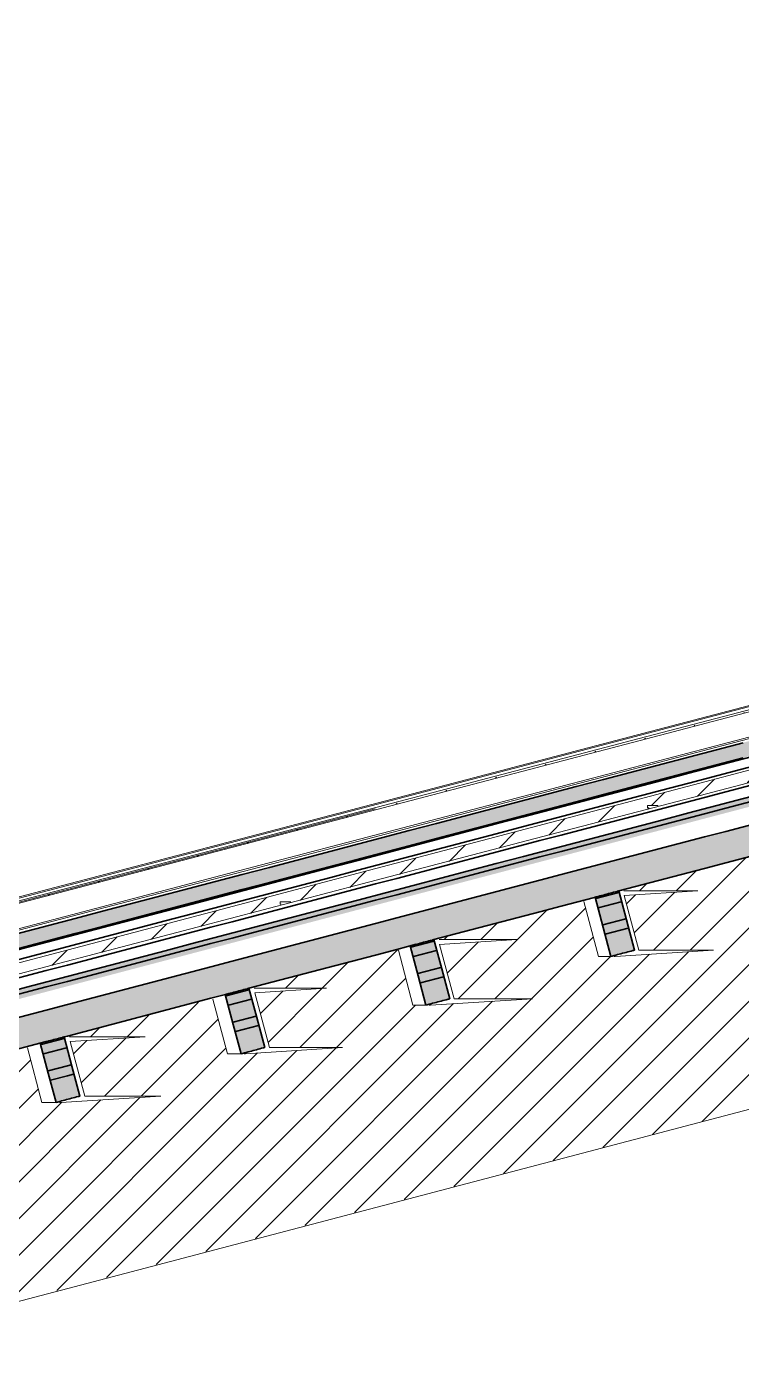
# Model space of a CAD drawing. Header units: millimetres. Extents: x 0 to 135734, y 0 to 59400.
# Drawn here: x 29223 to 30975, y 30386 to 33650 of the extents above; entities that cross this region are included whole.
import ezdxf

# ---------------------------------------------------------------- set-up
doc = ezdxf.new("R2010")
doc.units = ezdxf.units.MM
for name, color, linetype, lineweight in [('01_切断（構造・壁）', 7, 'Continuous', 35), ('05_断熱（仮）', 2, 'Continuous', 9), ('10_見えがかり', 7, 'Continuous', 13), ('12_見えがかり（ガラス）', 5, 'Continuous', 9), ('14_鏡面', 8, 'Continuous', 9)]:
    doc.layers.add(name, color=color, linetype=linetype, lineweight=lineweight)

msp = doc.modelspace()

# ---------------------------------------------------------------- hatches: boundary and pattern name
at = {"layer": '01_切断（構造・壁）'}
msp.add_hatch(color=7, dxfattribs=at).paths.add_polyline_path([(25725, 30477.5), (25658, 30459.9), (25316.2, 30370), (25316.2, 30376.1), (25316.2, 30407), (25658, 30496.9), (25725, 30514.5), (26067.2, 30604.5), (26134.3, 30622.2), (26476.6, 30712.1), (26543.6, 30729.8), (26885.9, 30819.8), (26953, 30837.5), (27295.3, 30927.4), (27362.3, 30945.1), (27704.6, 31035.1), (27771.6, 31052.8), (28114, 31142.7), (28181, 31160.4), (28523.3, 31250.4), (28590.3, 31268.1), (28932.7, 31358), (28999.6, 31375.7), (29342, 31465.7), (29409, 31483.4), (29751.4, 31573.4), (29818.3, 31591), (30160.8, 31681), (30227.6, 31698.7), (30570.1, 31788.7), (30637, 31806.3), (30979.5, 31896.3), (31046.3, 31914), (31388.8, 32004), (31455.6, 32021.6), (31798.2, 32111.6), (31865, 32129.3), (32207.5, 32219.3), (32274.3, 32236.9), (32616.9, 32326.9), (32683.6, 32344.6), (33026.2, 32434.6), (33093, 32452.2), (33435.6, 32542.3), (33502.3, 32559.9), (33844.9, 32649.9), (33911.6, 32667.5), (34254.3, 32757.6), (34321, 32775.2), (34663.7, 32865.2), (34730.3, 32882.8), (35073, 32972.9), (35139.6, 32990.5), (35482.4, 33080.5), (35549, 33098.1), (35891.7, 33188.2), (35958.3, 33205.8), (36301.1, 33295.8), (36367.7, 33313.4), (36710.4, 33403.5), (36777, 33421.1), (37115.9, 33510.1), (37180.3, 33527.1), (37180.3, 33521.1), (37180.3, 33490.1), (37115.9, 33473.1), (36777, 33384.1), (36710.4, 33366.5), (36367.7, 33276.4), (36301.1, 33258.8), (35958.3, 33168.8), (35891.7, 33151.2), (35549, 33061.1), (35482.4, 33043.5), (35139.6, 32953.5), (35073, 32935.9), (34730.3, 32845.8), (34663.7, 32828.2), (34321, 32738.2), (34254.3, 32720.6), (33911.6, 32630.5), (33844.9, 32612.9), (33502.3, 32522.9), (33435.6, 32505.3), (33093, 32415.2), (33026.2, 32397.6), (32683.6, 32307.6), (32616.9, 32289.9), (32274.3, 32199.9), (32207.5, 32182.3), (31865, 32092.3), (31798.2, 32074.6), (31455.6, 31984.6), (31388.8, 31967), (31046.3, 31877), (30979.5, 31859.3), (30637, 31769.3), (30570.1, 31751.7), (30227.6, 31661.7), (30160.8, 31644), (29818.3, 31554), (29751.4, 31536.4), (29409, 31446.4), (29342, 31428.7), (28999.6, 31338.7), (28932.7, 31321), (28590.3, 31231.1), (28523.3, 31213.4), (28181, 31123.4), (28114, 31105.7), (27771.6, 31015.8), (27704.6, 30998.1), (27362.3, 30908.1), (27295.3, 30890.4), (26953, 30800.5), (26885.9, 30782.8), (26543.6, 30692.8), (26476.6, 30675.1), (26134.3, 30585.2), (26067.2, 30567.5)])
at = {"layer": '01_切断（構造・壁）', "true_color": 0xe9dcc4}
for points in [[(30632.5, 31522.1), (30636.7, 31523.2), (30640.9, 31524.3), (30645.1, 31525.4), (30649.3, 31526.6), (30653.5, 31527.7), (30657.7, 31528.8), (30661.9, 31529.9), (30666.1, 31531), (30670.3, 31532.1), (30670.4, 31532.1), (30670.4, 31532.2), (30670.5, 31532.2), (30670.7, 31532.2), (30670.8, 31532.3), (30671.1, 31532.3), (30671.4, 31532.4), (30672, 31532.6), (30673.2, 31532.9), (30674.5, 31533.2), (30693.5, 31462.2), (30713.3, 31388.3), (30712.1, 31388), (30710.8, 31387.7), (30710.2, 31387.5), (30709.9, 31387.4), (30709.6, 31387.3), (30709.5, 31387.3), (30709.3, 31387.3), (30709.2, 31387.2), (30709.1, 31387.2), (30709.1, 31387.2), (30704.9, 31386.1), (30700.7, 31385), (30696.5, 31383.9), (30692.3, 31382.7), (30688.1, 31381.6), (30683.9, 31380.5), (30679.8, 31379.4), (30675.6, 31378.3), (30671.4, 31377.2), (30667.2, 31376.1), (30663, 31375), (30658, 31373.6), (30655.1, 31372.8), (30636, 31444), (30616.3, 31517.8), (30619.1, 31518.5), (30624.1, 31519.9), (30628.3, 31521)], [(30623.3, 31491.7), (30617.3, 31514.1), (30675.5, 31529.4), (30681.5, 31507)], [(30698.8, 31442.5), (30640.5, 31427.2), (30636, 31444), (30634.5, 31449.6), (30692.8, 31465), (30693.5, 31462.2)], [(30179.4, 31402.9), (30183.6, 31404.1), (30187.8, 31405.2), (30192, 31406.3), (30196.2, 31407.4), (30200.4, 31408.5), (30204.6, 31409.6), (30208.8, 31410.7), (30213, 31411.9), (30217.2, 31413), (30217.3, 31413), (30217.3, 31413), (30217.4, 31413), (30217.6, 31413.1), (30217.7, 31413.1), (30218, 31413.2), (30218.3, 31413.3), (30218.9, 31413.4), (30220.1, 31413.8), (30221.4, 31414.1), (30240.5, 31342.8), (30260.2, 31269.1), (30259, 31268.8), (30257.8, 31268.5), (30257.2, 31268.3), (30256.8, 31268.2), (30256.6, 31268.2), (30256.4, 31268.1), (30256.3, 31268.1), (30256.2, 31268.1), (30256.1, 31268.1), (30256, 31268), (30251.8, 31266.9), (30247.6, 31265.8), (30243.4, 31264.7), (30239.2, 31263.6), (30235.1, 31262.5), (30230.9, 31261.4), (30226.7, 31260.2), (30222.5, 31259.1), (30218.3, 31258), (30214.1, 31256.9), (30209.9, 31255.8), (30204.9, 31254.5), (30202, 31253.7), (30182.9, 31325), (30163.2, 31398.6), (30166, 31399.4), (30171, 31400.7), (30175.2, 31401.8)], [(30204, 31381.4), (30170.2, 31372.5), (30164.2, 31394.9), (30222.4, 31410.3), (30228.4, 31387.8)], [(30245.7, 31323.4), (30187.4, 31308), (30182.9, 31325), (30181.4, 31330.5), (30239.7, 31345.8), (30240.5, 31342.8)], [(29727, 31284), (29731.1, 31285), (29735.2, 31286.1), (29739.4, 31287.2), (29743.5, 31288.3), (29747.6, 31289.4), (29751.8, 31290.5), (29755.9, 31291.6), (29760, 31292.7), (29764.2, 31293.8), (29764.2, 31293.8), (29764.3, 31293.9), (29764.5, 31293.9), (29764.6, 31294), (29764.9, 31294), (29765.2, 31294.1), (29765.8, 31294.3), (29767, 31294.6), (29768.3, 31294.9), (29787.5, 31223.4), (29807.1, 31150), (29805.9, 31149.7), (29804.7, 31149.3), (29804.1, 31149.2), (29803.7, 31149.1), (29803.5, 31149), (29803.3, 31149), (29803.2, 31148.9), (29803.1, 31148.9), (29803, 31148.9), (29798.9, 31147.8), (29794.8, 31146.7), (29790.6, 31145.6), (29786.5, 31144.5), (29782.4, 31143.4), (29778.3, 31142.3), (29774.1, 31141.2), (29770, 31140.1), (29765.9, 31139), (29761.8, 31137.9), (29757.6, 31136.8), (29752.1, 31135.4), (29748.9, 31134.5), (29729.7, 31206.1), (29710, 31279.5), (29713.2, 31280.3), (29718.7, 31281.8), (29722.8, 31282.9)], [(29746.1, 31261), (29717, 31253.4), (29711, 31275.8), (29769.3, 31291.1), (29775.3, 31268.7)], [(29792.6, 31204.2), (29734.3, 31188.9), (29729.7, 31206.1), (29728.3, 31211.3), (29786.6, 31226.6), (29787.5, 31223.4)], [(29273.9, 31164.8), (29278, 31165.9), (29282.1, 31167), (29286.3, 31168.1), (29290.4, 31169.2), (29294.5, 31170.3), (29298.7, 31171.4), (29302.8, 31172.5), (29306.9, 31173.6), (29311.1, 31174.7), (29311.1, 31174.7), (29311.2, 31174.7), (29311.4, 31174.7), (29311.5, 31174.8), (29311.8, 31174.9), (29312.1, 31175), (29312.7, 31175.1), (29313.9, 31175.4), (29315.2, 31175.8), (29334.4, 31104), (29354.1, 31030.8), (29352.9, 31030.5), (29351.6, 31030.2), (29351, 31030), (29350.7, 31029.9), (29350.4, 31029.9), (29350.2, 31029.8), (29350.1, 31029.8), (29350, 31029.8), (29349.9, 31029.7), (29345.8, 31028.6), (29341.7, 31027.5), (29337.6, 31026.5), (29333.4, 31025.4), (29329.3, 31024.3), (29325.2, 31023.2), (29321.1, 31022.1), (29316.9, 31021), (29312.8, 31019.9), (29308.7, 31018.8), (29304.6, 31017.7), (29299.1, 31016.2), (29295.8, 31015.4), (29276.5, 31087.2), (29256.9, 31160.3), (29260.1, 31161.1), (29265.6, 31162.6), (29269.7, 31163.7)], [(29301, 31144), (29263.9, 31134.2), (29257.9, 31156.6), (29316.2, 31171.9), (29322.2, 31149.5)], [(29339.5, 31085), (29323.5, 31080.8), (29281.2, 31069.7), (29276.5, 31087.2), (29275.2, 31092.2), (29323.5, 31104.8), (29333.5, 31107.5), (29334.4, 31104)]]:
    msp.add_hatch(color=8, dxfattribs=at).paths.add_polyline_path(points)
at = {"layer": '05_断熱（仮）', "true_color": 0xf3d98b}
for points in [[(26382.3, 30550.4), (26721.7, 30639.6), (26788.2, 30657.1), (27127.5, 30746.3), (27194, 30763.8), (27533.4, 30853), (27599.8, 30870.6), (27939.2, 30959.8), (28005.7, 30977.3), (28345.1, 31066.5), (28411.5, 31084), (28751, 31173.3), (28817.3, 31190.8), (29156.8, 31280), (29223.2, 31297.5), (29562.7, 31386.7), (29629, 31404.2), (29968.5, 31493.5), (30034.8, 31511), (30374.4, 31600.2), (30440.7, 31617.7), (30780.2, 31706.9), (30846.5, 31724.4), (31186.1, 31813.7), (31252.4, 31831.1), (31592, 31920.4), (31658.2, 31937.9), (31997.8, 32027.1), (32064, 32044.6), (32403.7, 32133.9), (32469.9, 32151.3), (32809.5, 32240.6), (32875.7, 32258.1), (33215.4, 32347.3), (33281.5, 32364.8), (33621.2, 32454.1), (33687.4, 32471.5), (34027.1, 32560.8), (34093.2, 32578.3), (34433, 32667.5), (34499.1, 32685), (34838.8, 32774.3), (34904.9, 32791.7), (35244.7, 32881), (35310.7, 32898.4), (35650.5, 32987.8), (35716.6, 33005.2), (36056.4, 33094.5), (36122.4, 33111.9), (36462.3, 33201.2), (36528.2, 33218.6), (36868.1, 33308), (36934.1, 33325.4), (37266.9, 33412.8), (37305.1, 33422.9), (37180.3, 33390.1), (37180.3, 33396.6), (37180.3, 33418.1), (37330.1, 33457.5), (37330.1, 33429.5), (37330.1, 33425.6), (37330.1, 33405.5), (37266.9, 33388.8), (36934.1, 33301.4), (36868.1, 33284), (36528.2, 33194.6), (36462.3, 33177.2), (36122.4, 33087.9), (36056.4, 33070.5), (35716.6, 32981.2), (35650.5, 32963.8), (35310.7, 32874.4), (35244.7, 32857), (34904.9, 32767.7), (34838.8, 32750.3), (34499.1, 32661), (34433, 32643.5), (34093.2, 32554.3), (34027.1, 32536.8), (33687.4, 32447.5), (33621.2, 32430.1), (33281.5, 32340.8), (33215.4, 32323.3), (32875.7, 32234.1), (32809.5, 32216.6), (32469.9, 32127.3), (32403.7, 32109.9), (32064, 32020.6), (31997.8, 32003.1), (31658.2, 31913.9), (31592, 31896.4), (31252.4, 31807.1), (31186.1, 31789.7), (30846.5, 31700.4), (30780.2, 31682.9), (30440.7, 31593.7), (30374.4, 31576.2), (30034.8, 31487), (29968.5, 31469.5), (29629, 31380.2), (29562.7, 31362.7), (29223.2, 31273.5), (29156.8, 31256), (28817.3, 31166.8), (28751, 31149.3), (28411.5, 31060), (28345.1, 31042.5), (28005.7, 30953.3), (27939.2, 30935.8), (27599.8, 30846.6), (27533.4, 30829), (27194, 30739.8), (27127.5, 30722.3), (26788.2, 30633.1), (26721.7, 30615.6), (26382.3, 30526.4), (26315.8, 30508.8), (26045.5, 30437.8), (26045.5, 30461.8), (26315.8, 30532.8)], [(26045.5, 30339.8), (26045.5, 30373.7), (26045.5, 30392.8), (26097, 30406.3), (26448.3, 30498.7), (26499.9, 30512.3), (26851.6, 30604.8), (26903.2, 30618.3), (27254.9, 30710.9), (27306.6, 30724.4), (27658.2, 30816.9), (27710, 30830.5), (28061.5, 30923), (28113.4, 30936.6), (28464.8, 31029.1), (28516.7, 31042.7), (28868.1, 31135.1), (28920.1, 31148.7), (29271.4, 31241.2), (29323.5, 31254.8), (29674.8, 31347.3), (29726.9, 31360.9), (30078.1, 31453.3), (30130.2, 31467), (30481.4, 31559.4), (30533.6, 31573.1), (30884.7, 31665.4), (30937, 31679.2), (31288, 31771.5), (31340.3, 31785.2), (31691.3, 31877.6), (31743.7, 31891.3), (32094.6, 31983.6), (32147.1, 31997.4), (32497.9, 32089.7), (32550.5, 32103.5), (32901.2, 32195.8), (32953.9, 32209.6), (33304.6, 32301.8), (33357.2, 32315.7), (33707.9, 32407.9), (33760.6, 32421.7), (34111.2, 32514), (34164, 32527.8), (34514.5, 32620), (34567.4, 32633.9), (34917.8, 32726.1), (34970.7, 32740), (35321.1, 32832.2), (35374.1, 32846.1), (35724.4, 32938.2), (35777.5, 32952.2), (36127.7, 33044.3), (36180.9, 33058.2), (36531.1, 33150.4), (36584.3, 33164.3), (36934.4, 33256.4), (36987.7, 33270.4), (37330.1, 33360.5), (37330.1, 33327.2), (37330.1, 33307.5), (37330.1, 33286.7), (37330.1, 33283.5), (37330.1, 33283.5), (37330.1, 33313), (37330.1, 33319.5), (37305.7, 33313.1), (37180.3, 33280.1), (37180.3, 33246.6), (37180.3, 33244.1), (37018, 33201.4), (37019, 33197.7), (36960.9, 33182.4), (36959.9, 33186.1), (36962.6, 33186.8), (36967.7, 33188.1), (36971.8, 33189.2), (36975.6, 33190.2), (36934.4, 33179.4), (36584.3, 33087.3), (36564.9, 33082.2), (36565.8, 33078.5), (36528.2, 33068.6), (36507.8, 33063.2), (36506.8, 33066.9), (36509.5, 33067.6), (36514.5, 33069), (36518.7, 33070.1), (36522.9, 33071.2), (36527.1, 33072.3), (36531.3, 33073.4), (36534.8, 33074.4), (36531.1, 33073.4), (36180.9, 32981.2), (36127.7, 32967.3), (36111.7, 32963.1), (36112.7, 32959.4), (36056.4, 32944.5), (36054.7, 32944), (36053.7, 32947.8), (36056.4, 32948.5), (36061.4, 32949.8), (36065.6, 32950.9), (36069.8, 32952), (36074, 32953.2), (36078.2, 32954.3), (36080.1, 32954.8), (35777.5, 32875.2), (35724.4, 32861.2), (35658.6, 32843.9), (35659.6, 32840.2), (35650.5, 32837.8), (35601.6, 32824.9), (35600.6, 32828.6), (35603.3, 32829.3), (35608.3, 32830.7), (35612.5, 32831.8), (35616.7, 32832.9), (35620.9, 32834), (35624.6, 32835), (35374.1, 32769.1), (35321.1, 32755.2), (35205.5, 32724.8), (35206.5, 32721), (35148.5, 32705.7), (35147.5, 32709.4), (35150.2, 32710.2), (35155.2, 32711.5), (35159.4, 32712.6), (35163.6, 32713.7), (35167.8, 32714.8), (35168.9, 32715.1), (34970.7, 32663), (34917.8, 32649.1), (34752.4, 32605.6), (34753.4, 32601.8), (34695.3, 32586.6), (34694.3, 32590.3), (34697.1, 32591), (34702.1, 32592.3), (34706.3, 32593.4), (34710.5, 32594.6), (34713.3, 32595.3), (34567.4, 32556.9), (34514.5, 32543), (34299.3, 32486.4), (34300.3, 32482.7), (34242.2, 32467.4), (34241.2, 32471.1), (34244, 32471.8), (34249, 32473.2), (34253.2, 32474.3), (34257.4, 32475.4), (34257.7, 32475.5), (34164, 32450.8), (34111.2, 32437), (33846.2, 32367.3), (33847.2, 32363.5), (33789.1, 32348.3), (33788.1, 32351.9), (33791.2, 32352.8), (33796.7, 32354.2), (33800.8, 32355.3), (33802.1, 32355.7), (33760.6, 32344.7), (33707.9, 32330.9), (33393.1, 32248.1), (33394.1, 32244.4), (33336, 32229.1), (33335, 32232.8), (33338.1, 32233.6), (33343.6, 32235.1), (33347.7, 32236.1), (33349.8, 32236.7), (33304.6, 32224.8), (32953.9, 32132.6), (32940, 32128.9), (32941, 32125.2), (32882.9, 32109.9), (32881.9, 32113.6), (32885, 32114.4), (32890.5, 32115.9), (32894.6, 32117), (32898.7, 32118.1), (32902.8, 32119.2), (32907, 32120.3), (32908.8, 32120.8), (32901.2, 32118.8), (32550.5, 32026.5), (32497.9, 32012.7), (32486.9, 32009.8), (32487.9, 32006.1), (32469.9, 32001.3), (32429.7, 31990.8), (32428.8, 31994.4), (32431.8, 31995.3), (32437.4, 31996.7), (32441.5, 31997.8), (32445.6, 31998.9), (32449.7, 32000), (32453.9, 32001.1), (32455.6, 32001.6), (32147.1, 31920.4), (32094.6, 31906.6), (32033.8, 31890.6), (32034.8, 31886.9), (31997.8, 31877.1), (31976.6, 31871.6), (31975.6, 31875.3), (31978.7, 31876.1), (31984.2, 31877.6), (31988.4, 31878.7), (31992.5, 31879.8), (31996.6, 31880.9), (31999.8, 31881.7), (31743.7, 31814.3), (31691.3, 31800.6), (31580.7, 31771.5), (31581.7, 31767.7), (31523.5, 31752.4), (31522.5, 31756.1), (31525.3, 31756.9), (31530.4, 31758.2), (31534.5, 31759.3), (31538.7, 31760.4), (31542.9, 31761.5), (31544.5, 31762), (31340.3, 31708.2), (31288, 31694.5), (31127.6, 31652.3), (31128.6, 31648.6), (31070.4, 31633.3), (31069.4, 31637), (31072.5, 31637.8), (31078, 31639.2), (31082.2, 31640.3), (31086.3, 31641.4), (31089, 31642.1), (30937, 31602.2), (30884.7, 31588.4), (30674.5, 31533.1), (30675.5, 31529.4), (30617.3, 31514.1), (30616.3, 31517.8), (30619.1, 31518.5), (30624.1, 31519.9), (30628.3, 31521), (30632.5, 31522.1), (30633.5, 31522.4), (30533.6, 31496.1), (30481.4, 31482.4), (30221.4, 31414), (30222.4, 31410.3), (30164.2, 31394.9), (30163.2, 31398.6), (30166, 31399.4), (30171, 31400.7), (30175.2, 31401.8), (30177.7, 31402.5), (30130.2, 31390), (30078.1, 31376.3), (29768.3, 31294.8), (29769.3, 31291.1), (29711, 31275.8), (29710, 31279.5), (29713.2, 31280.3), (29718.7, 31281.8), (29722.8, 31282.9), (29723.5, 31283), (29674.8, 31270.3), (29323.5, 31177.8), (29315.2, 31175.7), (29316.2, 31171.9), (29257.9, 31156.6), (29256.9, 31160.3), (29260.1, 31161.1), (29265.6, 31162.6), (29269.7, 31163.7), (29273.9, 31164.8), (29278, 31165.9), (29282.1, 31167), (29282.6, 31167.1), (29271.4, 31164.2), (28920.1, 31071.7), (28868.1, 31058.1), (28862.1, 31056.5), (28863.1, 31052.8), (28817.3, 31040.8), (28804.8, 31037.5), (28803.8, 31041.1), (28807, 31042), (28812.5, 31043.4), (28816.6, 31044.5), (28820.7, 31045.6), (28824.9, 31046.7), (28829, 31047.8), (28831.1, 31048.4), (28516.7, 30965.7), (28464.8, 30952.1), (28409, 30937.4), (28410, 30933.6), (28351.7, 30918.3), (28350.7, 30922), (28353.5, 30922.7), (28358.6, 30924.1), (28362.8, 30925.2), (28367, 30926.3), (28371.2, 30927.4), (28375.4, 30928.5), (28375.5, 30928.6), (28113.4, 30859.6), (28061.5, 30846), (27955.9, 30818.2), (27956.9, 30814.4), (27939.2, 30809.8), (27898.6, 30799.1), (27897.6, 30802.8), (27900.4, 30803.6), (27905.5, 30804.9), (27909.7, 30806), (27913.9, 30807.1), (27918.1, 30808.2), (27920.1, 30808.8), (27710, 30753.5), (27658.2, 30739.9), (27502.8, 30699), (27503.8, 30695.3), (27445.4, 30679.9), (27444.4, 30683.6), (27447.6, 30684.5), (27453.2, 30685.9), (27457.3, 30687), (27461.4, 30688.1), (27464.3, 30688.9), (27306.6, 30647.4), (27254.9, 30633.9), (27049.7, 30579.9), (27050.7, 30576.1), (26992.3, 30560.8), (26991.3, 30564.5), (26994.2, 30565.2), (26999.2, 30566.6), (27003.5, 30567.7), (27007.7, 30568.8), (27008.7, 30569.1), (26903.2, 30541.3), (26851.6, 30527.8), (26596.6, 30460.7), (26597.6, 30457), (26539.2, 30441.6), (26538.2, 30445.3), (26541.4, 30446.2), (26546.9, 30447.6), (26551.1, 30448.7), (26553.3, 30449.3), (26499.9, 30435.3), (26448.3, 30421.7), (26143.5, 30341.5), (26144.5, 30337.8), (26086.1, 30322.5), (26085.1, 30326.1), (26088.3, 30327), (26093.8, 30328.5), (26097.4, 30329.4), (26097, 30329.3), (26045.5, 30315.8), (26045.5, 30336.7)], [(30634.5, 31449.6), (30623.3, 31491.7), (30681.5, 31507), (30692.8, 31465)], [(30181.4, 31330.5), (30170.2, 31372.5), (30228.4, 31387.8), (30239.7, 31345.8)], [(29728.3, 31211.3), (29717, 31253.4), (29775.3, 31268.7), (29786.6, 31226.6)], [(29323.5, 31104.8), (29275.2, 31092.2), (29263.9, 31134.2), (29322.2, 31149.5), (29333.5, 31107.5)]]:
    msp.add_hatch(color=8, dxfattribs=at).paths.add_polyline_path(points)
at = {"layer": '14_鏡面', "true_color": 0xdce5ee}
h = msp.add_hatch(dxfattribs=at)
h.set_pattern_fill('ANSI31', scale=20)
h.paths.add_polyline_path([(25987, 30508.6), (37330, 33500.6), (37330, 33459.5), (36176.5, 33157.2), (36144.9, 33157.2), (36144.9, 33151.2), (36153.6, 33151.2), (35276.9, 32921.4), (35244.9, 32921.4), (35244.9, 32915.4), (35254, 32915.4), (34377.3, 32685.6), (34344.9, 32685.6), (34344.9, 32679.6), (34354.4, 32679.6), (33477.6, 32449.8), (33444.9, 32449.8), (33444.9, 32443.8), (33454.8, 32443.8), (32578, 32214), (32544.9, 32214), (32544.9, 32208), (32555.1, 32208), (31678.4, 31978.2), (31644.9, 31978.2), (31644.9, 31972.2), (31655.5, 31972.2), (30778.8, 31742.4), (30744.9, 31742.4), (30744.9, 31736.4), (30755.9, 31736.4), (29878.4, 31506.7), (29845, 31506.7), (29845, 31500.7), (29855.4, 31500.7), (28977.3, 31270.9), (28945, 31270.9), (28945, 31264.9), (28954.4, 31264.9), (28076.3, 31035.1), (28045, 31035.1), (28045, 31029.1), (28045.8, 31029.1), (28045.8, 31029.1), (28053.4, 31029.1), (27175.3, 30799.3), (27145, 30799.3), (27145, 30793.3), (27152.4, 30793.3), (26826.1, 30707.9), (26724.5, 30679.8), (26286.6, 30565), (26245.1, 30565), (26245, 30557.5), (26257.9, 30557.5), (25999, 30489.7), (25999, 30487.1), (25987, 30484.1)])
h = msp.add_hatch(dxfattribs=at)
h.set_pattern_fill('ANSI31', scale=20)
h.paths.add_polyline_path([(37352.4, 32665.3), (35583.1, 32201.8), (33813.9, 31738.2), (32831.8, 31480.9), (32589.1, 31417.6), (32192.1, 31313.3), (32044.7, 31274.7), (30275.5, 30811.1), (28506.3, 30347.6), (27397.6, 30057.1), (27692.7, 30458.8), (27747.8, 30488.7), (27091.4, 30477.5), (27067.5, 30567.5), (27320.8, 30580), (27056.2, 30580), (27406.5, 30672.1), (27441.9, 30538.7), (27496.9, 30538.7), (27775.1, 30554.2), (27555.2, 30554.2), (27520, 30687.1), (27736.7, 30699.1), (27509.1, 30699.1), (27861, 30791.7), (27896.6, 30657.9), (27949.5, 30657.9), (28246, 30673.4), (28007.8, 30673.4), (27972.6, 30806), (28207.5, 30818.3), (27961.9, 30818.3), (28315.6, 30911.3), (28351.3, 30777), (28402.1, 30777), (28689.4, 30792.5), (28460.5, 30792.5), (28425.2, 30925.3), (28650.9, 30937.4), (28414.8, 30937.4), (28770.2, 31030.9), (28805.9, 30896.2), (28854.8, 30896.2), (29108.3, 30911.7), (28913.1, 30911.7), (28877.7, 31044.9), (29069.8, 31056.6), (28867.7, 31056.6), (29224.7, 31150.5), (29260.6, 31015.4), (29307.4, 31015.4), (29552.7, 31030.8), (29365.7, 31030.8), (29330.3, 31164.2), (29514.2, 31175.8), (29320.6, 31175.8), (29679.3, 31270.1), (29715.3, 31134.5), (29760, 31134.5), (29997.1, 31150), (29818.3, 31150), (29782.8, 31283.5), (29958.6, 31294.9), (29773.5, 31294.9), (30133.8, 31389.7), (30170, 31253.7), (30212.7, 31253.7), (30462.9, 31269.1), (30270.9, 31269.1), (30235.5, 31402.4), (30424.4, 31414.1), (30226.3, 31414.1), (30588.4, 31509.3), (30624.6, 31372.8), (30665.3, 31372.8), (30906.3, 31388.3), (30723.5, 31388.3), (30688, 31521.7), (30867.8, 31533.2), (30679.2, 31533.2), (31042.9, 31628.9), (31079.3, 31492), (31117.9, 31492), (31330.4, 31507.5), (31176.1, 31507.5), (31140.5, 31641.4), (31291.9, 31652.4), (31132.1, 31652.4), (31497.5, 31748.5), (31534, 31611.2), (31570.5, 31611.2), (31793, 31626.6), (31628.7, 31626.6), (31593.1, 31760.4), (31754.5, 31771.6), (31585, 31771.6), (31952, 31868.1), (31988.6, 31730.3), (32023.1, 31730.3), (32219.2, 31745.8), (32081.3, 31745.8), (32045.6, 31880.1), (32180.7, 31890.7), (32037.8, 31890.7), (32406.6, 31987.7), (32443.3, 31849.5), (32475.7, 31849.5), (32663.6, 31864.9), (32533.9, 31864.9), (32498.1, 31999.4), (32625.1, 32009.9), (32490.7, 32009.9), (32861.1, 32107.3), (32897.9, 31968.7), (32928.3, 31968.7), (33108, 31984.1), (32986.4, 31984.1), (32950.7, 32118.8), (33069.5, 32129), (32943.6, 32129), (33315.6, 32226.9), (33352.6, 32087.8), (33380.9, 32087.8), (33552.5, 32103.2), (33439, 32103.2), (33403.2, 32238.2), (33514, 32248.2), (33396.5, 32248.2), (33770.2, 32346.5), (33807.2, 32207), (33833.5, 32207), (33996.9, 32222.4), (33891.6, 32222.4), (33855.7, 32357.7), (33958.4, 32367.4), (33849.4, 32367.4), (34224.7, 32466.1), (34261.9, 32326.1), (34286.1, 32326.1), (34453.5, 32341.6), (34344.2, 32341.6), (34308.3, 32476.7), (34415, 32486.5), (34302.3, 32486.5), (34679.2, 32585.7), (34716.5, 32445.3), (34738.7, 32445.3), (34896.9, 32460.7), (34796.8, 32460.7), (34760.8, 32596.2), (34858.4, 32605.7), (34755.1, 32605.7), (35133.7, 32705.3), (35171.1, 32564.5), (35191.3, 32564.5), (35340.3, 32579.9), (35249.4, 32579.9), (35213.3, 32715.7), (35301.8, 32724.8), (35208, 32724.8), (35588.2, 32824.9), (35625.7, 32683.6), (35643.9, 32683.6), (35783.7, 32699), (35702, 32699), (35665.8, 32835.2), (35745.2, 32844), (35660.9, 32844), (36042.7, 32944.5), (36080.4, 32802.8), (36096.5, 32802.8), (36227.1, 32818.2), (36154.5, 32818.2), (36118.2, 32954.9), (36188.6, 32963.2), (36113.8, 32963.2), (36497.2, 33064.1), (36535, 32922), (36549.1, 32922), (36670.6, 32937.4), (36607.1, 32937.4), (36570.7, 33074.5), (36632.1, 33082.3), (36566.7, 33082.3), (36951.7, 33183.7), (36989.6, 33041.1), (37001.7, 33041.1), (37114, 33056.5), (37059.7, 33056.5), (37023.1, 33194.3), (37075.5, 33201.5), (37019.6, 33201.5), (37330.1, 33283.2), (37330.1, 33284.6), (37342.9, 33272.4), (37352.4, 33274.9)])
h = msp.add_hatch(dxfattribs=at)
h.set_pattern_fill('ANSI31', scale=20)
h.paths.add_polyline_path([(26729.3, 30858.7), (27494.9, 31058.8), (28260.6, 31259), (29026.2, 31459.1), (29791.8, 31659.3), (30557.4, 31859.4), (31341.6, 32064.4), (32236.9, 32298.5), (33132.2, 32532.5), (33549.6, 32641.6), (26034.1, 30672.5), (26016.9, 30672.4)])
h = msp.add_hatch(dxfattribs=at)
h.set_pattern_fill('ANSI31', scale=20)
h.paths.add_polyline_path([(29879.2, 31506.7), (29878.6, 31506.7), (30286.4, 31613.4)])
h = msp.add_hatch(dxfattribs=at)
h.set_pattern_fill('ANSI31', scale=20)
h.paths.add_polyline_path([(29856.3, 31500.7), (28977.6, 31270.9), (29855.6, 31500.7)])
h = msp.add_hatch(dxfattribs=at)
h.set_pattern_fill('ANSI31', scale=20)
h.paths.add_polyline_path([(30481.7, 30864.8), (28930.2, 30458.3), (27397.3, 30056.6), (27397.6, 30057.1), (32192.1, 31313.3), (31790.7, 31207.8)])

# ---------------------------------------------------------------- linework, layer by layer
at = {"layer": '01_切断（構造・壁）'}
for points in [[(27194, 30860.8), (27533.4, 30950), (27599.8, 30967.6), (27939.2, 31056.8), (28005.7, 31074.3), (28345.1, 31163.5), (28411.5, 31181), (28751, 31270.3), (28817.3, 31287.8), (29156.8, 31377), (29223.2, 31394.5), (29562.7, 31483.7), (29629, 31501.2), (29968.5, 31590.5), (30034.8, 31608), (30374.4, 31697.2), (30440.7, 31714.7), (30780.2, 31803.9), (30846.5, 31821.4), (31186.1, 31910.7)], [(27295.3, 30927.4), (27362.3, 30945.1), (27704.6, 31035.1), (27771.6, 31052.8), (28114, 31142.7), (28181, 31160.4), (28523.3, 31250.4), (28590.3, 31268.1), (28932.7, 31358), (28999.6, 31375.7), (29342, 31465.7), (29409, 31483.4), (29751.4, 31573.4), (29818.3, 31591), (30160.8, 31681), (30227.6, 31698.7), (30570.1, 31788.7), (30637, 31806.3), (30979.5, 31896.3)], [(31186.1, 31886.7), (30846.5, 31797.4), (30780.2, 31779.9), (30440.7, 31690.7), (30374.4, 31673.2), (30034.8, 31584), (29968.5, 31566.5), (29629, 31477.2), (29562.7, 31459.7), (29223.2, 31370.5), (29156.8, 31353), (28817.3, 31263.8), (28751, 31246.3), (28411.5, 31157), (28345.1, 31139.5), (28005.7, 31050.3), (27939.2, 31032.8), (27599.8, 30943.6), (27533.4, 30926), (27194, 30836.8)], [(30979.5, 31859.3), (30637, 31769.3), (30570.1, 31751.7), (30227.6, 31661.7), (30160.8, 31644), (29818.3, 31554), (29751.4, 31536.4), (29409, 31446.4), (29342, 31428.7), (28999.6, 31338.7), (28932.7, 31321), (28590.3, 31231.1), (28523.3, 31213.4), (28181, 31123.4), (28114, 31105.7), (27771.6, 31015.8), (27704.6, 30998.1), (27362.3, 30908.1), (27295.3, 30890.4)], [(27306.6, 30821.4), (27658.2, 30913.9), (27710, 30927.5), (28061.5, 31020), (28113.4, 31033.6), (28464.8, 31126.1), (28516.7, 31139.7), (28868.1, 31232.1), (28920.1, 31245.7), (29271.4, 31338.2), (29323.5, 31351.8), (29674.8, 31444.3), (29726.9, 31457.9), (30078.1, 31550.3), (30130.2, 31564), (30481.4, 31656.4), (30533.6, 31670.1), (30884.7, 31762.4), (30937, 31776.2), (31288, 31868.5)], [(27306.6, 30781.4), (27658.2, 30873.9), (27710, 30887.5), (28061.5, 30980), (28113.4, 30993.6), (28464.8, 31086.1), (28516.7, 31099.7), (28868.1, 31192.1), (28920.1, 31205.7), (29271.4, 31298.2), (29323.5, 31311.8), (29674.8, 31404.3), (29726.9, 31417.9), (30078.1, 31510.3), (30130.2, 31524), (30481.4, 31616.4), (30533.6, 31630.1), (30884.7, 31722.4), (30937, 31736.2), (31288, 31828.5)], [(27194, 30763.8), (27533.4, 30853), (27599.8, 30870.6), (27939.2, 30959.8), (28005.7, 30977.3), (28345.1, 31066.5), (28411.5, 31084), (28751, 31173.3), (28817.3, 31190.8), (29156.8, 31280), (29223.2, 31297.5), (29562.7, 31386.7), (29629, 31404.2), (29968.5, 31493.5), (30034.8, 31511), (30374.4, 31600.2), (30440.7, 31617.7), (30780.2, 31706.9), (30846.5, 31724.4), (31186.1, 31813.7)], [(27306.6, 30724.4), (27658.2, 30816.9), (27710, 30830.5), (28061.5, 30923), (28113.4, 30936.6), (28464.8, 31029.1), (28516.7, 31042.7), (28868.1, 31135.1), (28920.1, 31148.7), (29271.4, 31241.2), (29323.5, 31254.8), (29674.8, 31347.3), (29726.9, 31360.9), (30078.1, 31453.3), (30130.2, 31467), (30481.4, 31559.4), (30533.6, 31573.1), (30884.7, 31665.4), (30937, 31679.2), (31288, 31771.5)], [(31089, 31642.1), (30937, 31602.2), (30884.7, 31588.4), (30674.5, 31533.1), (30693.5, 31462.2), (30713.3, 31388.3), (30712.1, 31388), (30710.8, 31387.7), (30710.2, 31387.5), (30709.9, 31387.4), (30709.6, 31387.3), (30709.5, 31387.3), (30709.3, 31387.3), (30709.2, 31387.2), (30709.1, 31387.2), (30709.1, 31387.2), (30704.9, 31386.1), (30700.7, 31385), (30696.5, 31383.9), (30692.3, 31382.7), (30688.1, 31381.6), (30683.9, 31380.5), (30679.8, 31379.4), (30675.6, 31378.3), (30671.4, 31377.2), (30667.2, 31376.1), (30663, 31375), (30658, 31373.6), (30655.1, 31372.8), (30636, 31444), (30616.3, 31517.8), (30619.1, 31518.5), (30624.1, 31519.9), (30628.3, 31521), (30632.5, 31522.1), (30633.5, 31522.4), (30533.6, 31496.1), (30481.4, 31482.4), (30221.4, 31414), (30240.5, 31342.8), (30260.2, 31269.1), (30259, 31268.8), (30257.8, 31268.5), (30257.2, 31268.3), (30256.8, 31268.2), (30256.6, 31268.2), (30256.4, 31268.1), (30256.3, 31268.1), (30256.2, 31268.1), (30256.1, 31268.1), (30256, 31268), (30251.8, 31266.9), (30247.6, 31265.8), (30243.4, 31264.7), (30239.2, 31263.6), (30235.1, 31262.5), (30230.9, 31261.4), (30226.7, 31260.2), (30222.5, 31259.1), (30218.3, 31258), (30214.1, 31256.9), (30209.9, 31255.8), (30204.9, 31254.5), (30202, 31253.7), (30182.9, 31325), (30163.2, 31398.6), (30166, 31399.4), (30171, 31400.7), (30175.2, 31401.8), (30177.7, 31402.5), (30130.2, 31390), (30078.1, 31376.3), (29768.3, 31294.8), (29787.5, 31223.4), (29807.1, 31150), (29805.9, 31149.7), (29804.7, 31149.3), (29804.1, 31149.2), (29803.7, 31149.1), (29803.5, 31149), (29803.3, 31149), (29803.2, 31148.9), (29803.1, 31148.9), (29803, 31148.9), (29798.9, 31147.8), (29794.8, 31146.7), (29790.6, 31145.6), (29786.5, 31144.5), (29782.4, 31143.4), (29778.3, 31142.3), (29774.1, 31141.2), (29770, 31140.1), (29765.9, 31139), (29761.8, 31137.9), (29757.6, 31136.8), (29752.1, 31135.4), (29748.9, 31134.5), (29729.7, 31206.1), (29710, 31279.5), (29713.2, 31280.3), (29718.7, 31281.8), (29722.8, 31282.9), (29723.5, 31283), (29674.8, 31270.3), (29323.5, 31177.8), (29315.2, 31175.7), (29334.4, 31104), (29354.1, 31030.8), (29352.9, 31030.5), (29351.6, 31030.2), (29351, 31030), (29350.7, 31029.9), (29350.4, 31029.9), (29350.2, 31029.8), (29350.1, 31029.8), (29350, 31029.8), (29349.9, 31029.7), (29345.8, 31028.6), (29341.7, 31027.5), (29337.6, 31026.5), (29333.4, 31025.4), (29329.3, 31024.3), (29325.2, 31023.2), (29321.1, 31022.1), (29316.9, 31021), (29312.8, 31019.9), (29308.7, 31018.8), (29304.6, 31017.7), (29299.1, 31016.2), (29295.8, 31015.4), (29276.5, 31087.2), (29256.9, 31160.3), (29260.1, 31161.1), (29265.6, 31162.6), (29269.7, 31163.7), (29273.9, 31164.8), (29278, 31165.9), (29282.1, 31167), (29282.6, 31167.1), (29271.4, 31164.2), (28920.1, 31071.7)], [(30632.5, 31522.1), (30636.7, 31523.2), (30640.9, 31524.3), (30645.1, 31525.4), (30649.3, 31526.6), (30653.5, 31527.7), (30657.7, 31528.8), (30661.9, 31529.9), (30666.1, 31531), (30670.3, 31532.1), (30670.4, 31532.1), (30670.4, 31532.2), (30670.5, 31532.2), (30670.7, 31532.2), (30670.8, 31532.3), (30671.1, 31532.3), (30671.4, 31532.4), (30672, 31532.6), (30673.2, 31532.9), (30674.5, 31533.2), (30693.5, 31462.2), (30713.3, 31388.3), (30712.1, 31388), (30710.8, 31387.7), (30710.2, 31387.5), (30709.9, 31387.4), (30709.6, 31387.3), (30709.5, 31387.3), (30709.3, 31387.3), (30709.2, 31387.2), (30709.1, 31387.2), (30709.1, 31387.2), (30704.9, 31386.1), (30700.7, 31385), (30696.5, 31383.9), (30692.3, 31382.7), (30688.1, 31381.6), (30683.9, 31380.5), (30679.8, 31379.4), (30675.6, 31378.3), (30671.4, 31377.2), (30667.2, 31376.1), (30663, 31375), (30658, 31373.6), (30655.1, 31372.8), (30636, 31444), (30616.3, 31517.8), (30619.1, 31518.5), (30624.1, 31519.9), (30628.3, 31521), (30632.5, 31522.1)], [(30618.2, 31514.4), (30674.5, 31529.1)], [(30624.2, 31491.9), (30680.5, 31506.7)], [(30635.5, 31449.9), (30691.8, 31464.7)], [(30641.5, 31427.5), (30697.8, 31442.3)], [(30179.4, 31402.9), (30183.6, 31404.1), (30187.8, 31405.2), (30192, 31406.3), (30196.2, 31407.4), (30200.4, 31408.5), (30204.6, 31409.6), (30208.8, 31410.7), (30213, 31411.9), (30217.2, 31413), (30217.3, 31413), (30217.3, 31413), (30217.4, 31413), (30217.6, 31413.1), (30217.7, 31413.1), (30218, 31413.2), (30218.3, 31413.3), (30218.9, 31413.4), (30220.1, 31413.8), (30221.4, 31414.1), (30240.5, 31342.8), (30260.2, 31269.1), (30259, 31268.8), (30257.8, 31268.5), (30257.2, 31268.3), (30256.8, 31268.2), (30256.6, 31268.2), (30256.4, 31268.1), (30256.3, 31268.1), (30256.2, 31268.1), (30256.1, 31268.1), (30256, 31268), (30251.8, 31266.9), (30247.6, 31265.8), (30243.4, 31264.7), (30239.2, 31263.6), (30235.1, 31262.5), (30230.9, 31261.4), (30226.7, 31260.2), (30222.5, 31259.1), (30218.3, 31258), (30214.1, 31256.9), (30209.9, 31255.8), (30204.9, 31254.5), (30202, 31253.7), (30182.9, 31325), (30163.2, 31398.6), (30166, 31399.4), (30171, 31400.7), (30175.2, 31401.8), (30179.4, 31402.9)], [(30165.1, 31395.2), (30221.4, 31410)], [(30171.1, 31372.8), (30227.4, 31387.6)], [(30182.4, 31330.7), (30238.7, 31345.5)], [(30188.4, 31308.3), (30244.7, 31323.1)], [(29727, 31284), (29731.1, 31285), (29735.2, 31286.1), (29739.4, 31287.2), (29743.5, 31288.3), (29747.6, 31289.4), (29751.8, 31290.5), (29755.9, 31291.6), (29760, 31292.7), (29764.2, 31293.8), (29764.2, 31293.8), (29764.3, 31293.9), (29764.5, 31293.9), (29764.6, 31294), (29764.9, 31294), (29765.2, 31294.1), (29765.8, 31294.3), (29767, 31294.6), (29768.3, 31294.9), (29787.5, 31223.4), (29807.1, 31150), (29805.9, 31149.7), (29804.7, 31149.3), (29804.1, 31149.2), (29803.7, 31149.1), (29803.5, 31149), (29803.3, 31149), (29803.2, 31148.9), (29803.1, 31148.9), (29803, 31148.9), (29798.9, 31147.8), (29794.8, 31146.7), (29790.6, 31145.6), (29786.5, 31144.5), (29782.4, 31143.4), (29778.3, 31142.3), (29774.1, 31141.2), (29770, 31140.1), (29765.9, 31139), (29761.8, 31137.9), (29757.6, 31136.8), (29752.1, 31135.4), (29748.9, 31134.5), (29729.7, 31206.1), (29710, 31279.5), (29713.2, 31280.3), (29718.7, 31281.8), (29722.8, 31282.9), (29727, 31284)], [(29712, 31276), (29768.3, 31290.8)], [(29718, 31253.6), (29774.4, 31268.4)], [(29729.3, 31211.5), (29785.6, 31226.4)], [(29735.3, 31189.1), (29791.6, 31204)], [(29273.9, 31164.8), (29278, 31165.9), (29282.1, 31167), (29286.3, 31168.1), (29290.4, 31169.2), (29294.5, 31170.3), (29298.7, 31171.4), (29302.8, 31172.5), (29306.9, 31173.6), (29311.1, 31174.7), (29311.1, 31174.7), (29311.2, 31174.7), (29311.4, 31174.7), (29311.5, 31174.8), (29311.8, 31174.9), (29312.1, 31175), (29312.7, 31175.1), (29313.9, 31175.4), (29315.2, 31175.8), (29334.4, 31104), (29354.1, 31030.8), (29352.9, 31030.5), (29351.6, 31030.2), (29351, 31030), (29350.7, 31029.9), (29350.4, 31029.9), (29350.2, 31029.8), (29350.1, 31029.8), (29350, 31029.8), (29349.9, 31029.7), (29345.8, 31028.6), (29341.7, 31027.5), (29337.6, 31026.5), (29333.4, 31025.4), (29329.3, 31024.3), (29325.2, 31023.2), (29321.1, 31022.1), (29316.9, 31021), (29312.8, 31019.9), (29308.7, 31018.8), (29304.6, 31017.7), (29299.1, 31016.2), (29295.8, 31015.4), (29276.5, 31087.2), (29256.9, 31160.3), (29260.1, 31161.1), (29265.6, 31162.6), (29269.7, 31163.7), (29273.9, 31164.8)], [(29258.9, 31156.9), (29315.2, 31171.7)], [(29264.9, 31134.5), (29321.3, 31149.3)], [(29276.2, 31092.4), (29323.5, 31104.8), (29332.5, 31107.2)], [(29282.2, 31070), (29323.5, 31080.8), (29338.6, 31084.8)]]:
    msp.add_lwpolyline(points, dxfattribs=at)
at = {"layer": '10_見えがかり'}
for points in [[(26032.5, 30672.1), (26974.6, 30918.8), (27916.6, 31165.6), (28858.7, 31412.4), (30742.8, 31905.9), (31684.8, 32152.7), (32626.9, 32399.5), (33568.9, 32646.3), (36395.1, 33386.6), (37337.1, 33633), (37352.1, 33575.7)], [(26010.4, 30674.4), (28835.2, 31412.6), (29780, 31659.5), (30724.7, 31906.4), (31669.4, 32153.3), (32614.1, 32400.2), (34503.6, 32893.9), (34928, 33004.8)], [(27397.7, 30053.8), (32589.1, 31417.6), (38504.2, 32960.7), (38504.4, 32960.7), (32589.3, 31417.6), (27397.6, 30053.7)], [(26952, 30851.1), (27351.1, 30955.6), (27750.3, 31060.2), (28548.6, 31269.2), (28947.8, 31373.8), (29746.1, 31582.9), (30145.3, 31687.4), (30544.4, 31791.9), (30943.6, 31896.5), (31342.7, 32001), (31741.9, 32105.6), (32141.1, 32210.1), (32939.4, 32419.2), (33338.5, 32523.7), (33737.7, 32628.2), (34136.9, 32732.8), (34536, 32837.3), (34606.1, 32855.7)], [(31277.6, 31904.1), (30873, 31797.4), (30063.7, 31584), (29659.1, 31477.2), (29254.5, 31370.5), (28849.8, 31263.8), (28445.2, 31157), (28040.6, 31050.3), (27636, 30943.6), (27231.3, 30836.8), (26826.7, 30730.1), (26422.1, 30623.4), (26017.5, 30516.6), (25612.9, 30409.9), (25382.7, 30349.2)], [(26508.2, 30729.8), (26918.7, 30837.5), (27329.1, 30945.1), (27739.6, 31052.8), (28150.1, 31160.4), (28560.6, 31268.1), (28971.1, 31375.7), (29381.6, 31483.4), (29792, 31591), (30202.5, 31698.7), (30613, 31806.3), (31023.4, 31914)], [(26808.4, 30701.8), (27213.1, 30807.9), (27617.8, 30913.9), (28022.5, 31020), (28427.2, 31126.1), (28831.9, 31232.1), (29236.6, 31338.2), (29641.3, 31444.3), (30046, 31550.3), (30450.7, 31656.4), (30855.4, 31762.4), (31260.1, 31868.5)], [(26024.6, 30674.5), (26729.3, 30858.7), (27494.9, 31058.8), (28260.6, 31259), (29026.2, 31459.1), (29791.8, 31659.3), (30077.9, 31734.1)], [(30744.9, 31742.4), (30770.9, 31742.4)], [(30748, 31736.4), (30744.9, 31736.4), (30744.9, 31742.4)], [(30687.1, 31533.2), (30705.3, 31533.2), (30745.9, 31533.2), (30786.5, 31533.2), (30827.1, 31533.2), (30847.5, 31533.2), (30867.8, 31533.2), (30688, 31521.7), (30723.5, 31388.3), (30743.8, 31388.3), (30784.4, 31388.3), (30804.7, 31388.3), (30825, 31388.3), (30865.6, 31388.3), (30886, 31388.3), (30906.3, 31388.3), (30665.3, 31372.8), (30662.9, 31372.8)], [(29845, 31506.7), (29870.5, 31506.7)], [(29847.5, 31500.7), (29845, 31500.7), (29845, 31506.7)], [(30624.6, 31372.8), (30588.9, 31507.4)], [(30234.2, 31414.1), (30253.7, 31414.1), (30275, 31414.1), (30296.4, 31414.1), (30339.1, 31414.1), (30360.4, 31414.1), (30381.7, 31414.1), (30424.4, 31414.1), (30235.5, 31402.4), (30270.9, 31269.1), (30292.2, 31269.1), (30313.5, 31269.1), (30334.9, 31269.1), (30356.2, 31269.1), (30377.5, 31269.1), (30398.9, 31269.1), (30420.2, 31269.1), (30462.9, 31269.1), (30212.7, 31253.7), (30209.8, 31253.7)], [(30170, 31253.7), (30134.4, 31387.8)], [(30653, 31372.8), (30624.6, 31372.8)], [(29737.7, 31134.5), (29715.3, 31134.5), (29679.8, 31268.2)], [(29781.3, 31294.9), (29824.5, 31294.9), (29846.9, 31294.9), (29958.6, 31294.9), (29782.8, 31283.5), (29818.3, 31150), (29863, 31150), (29885.3, 31150), (29997.1, 31150), (29760, 31134.5), (29756.7, 31134.5)], [(30199.9, 31253.7), (30170, 31253.7)], [(29328.4, 31175.8), (29514.2, 31175.8), (29330.3, 31164.2), (29365.7, 31030.8), (29552.7, 31030.8), (29307.4, 31015.4), (29303.6, 31015.4)], [(29260.6, 31015.4), (29225.2, 31148.6)], [(29746.8, 31134.5), (29737.7, 31134.5)], [(29293.7, 31015.4), (29260.6, 31015.4)]]:
    msp.add_lwpolyline(points, dxfattribs=at)
at = {"layer": '12_見えがかり（ガラス）'}
for points in [[(25954.2, 30662.2), (25952.7, 30668), (26902.4, 30916.5), (27852.2, 31165), (28802, 31413.5), (29751.7, 31662), (30701.5, 31910.4), (32601.1, 32407.4), (33550.8, 32655.9), (34500.6, 32904.4), (35450.4, 33152.9), (37349.9, 33649.9), (37352.9, 33638.3), (37352.9, 33637.8), (37352.7, 33636.3), (37352.6, 33635.8), (37352.6, 33635.3), (37352.5, 33634.8), (37352.4, 33633.8), (37352.3, 33633.3), (37340.8, 33630.3)], [(26031.5, 30670.4), (25995.1, 30660.8), (25991.8, 30660.5), (25988.7, 30672.1), (35450.4, 33152.9), (37349.3, 33644.9), (37352.3, 33633.3), (37352.3, 33632.8), (37352.2, 33632.3), (37340.2, 33629.1)]]:
    msp.add_lwpolyline(points, dxfattribs=at)

doc.saveas('drawing.dxf')
